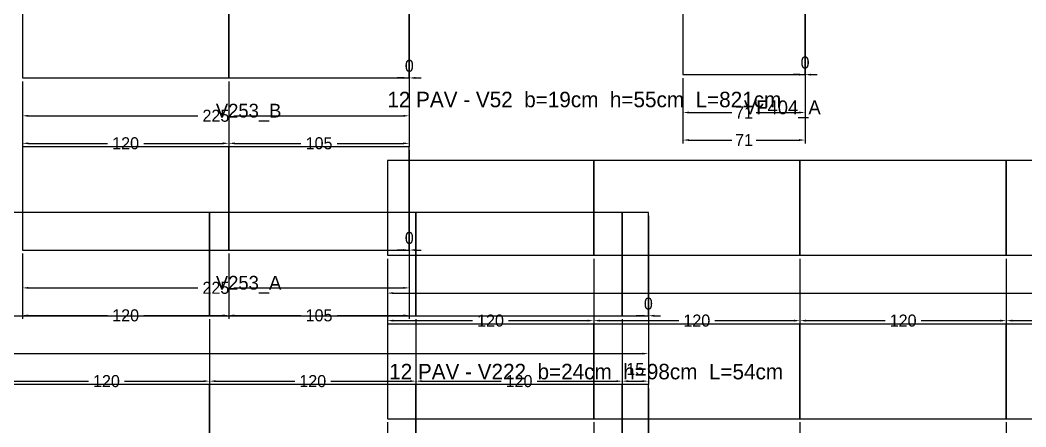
# Model space of a CAD drawing. Header units: metres. Extents: x 946 to 6411, y 1397 to 3666.
# Drawn here: x 2185 to 2770, y 2784 to 3020 of the extents above; entities that cross this region are included whole.
import ezdxf

# ---------------------------------------------------------------- set-up
doc = ezdxf.new("R2010")
doc.units = ezdxf.units.M
doc.layers.add('COTA', color=3, linetype='Continuous')
doc.dimstyles.new('COTA_VIG', dxfattribs={"dimtxt": 7, "dimasz": 3.5, "dimexe": 2, "dimexo": 2, "dimgap": 1.5, "dimtad": 1, "dimdec": 1, "dimcen": 2.5, "dimclrd": 3, "dimclre": 3, "dimclrt": 3, "dimazin": 3, "dimtfac": 1, "dimtmove": 0, "dimatfit": 3})

# ---------------------------------------------------------------- blocks, each defined once
blk = doc.blocks.new('_CLOSEDFILLED')
at = {"color": 0, "linetype": 'BYBLOCK'}
blk.add_solid([(-1, 0.16), (0, 0), (-1, -0.16)], dxfattribs=at)
blk = doc.blocks.new('*D373')
at = {"color": 3}
for p, q in [((2398.86, 2786.27), (2398.86, 2764.27)), ((3219.86, 2786.27), (3219.86, 2764.27)), ((2402.36, 2766.27), (2798.86, 2766.27)), ((2819.86, 2766.27), (3216.36, 2766.27))]:
    blk.add_line(p, q, dxfattribs=at)
at = {"layer": 'Defpoints'}
for p in [(2398.86, 2788.27), (3219.86, 2788.27), (2398.86, 2766.27)]:
    blk.add_point(p, dxfattribs=at)
at = {"layer": 'COTA', "color": 3, "xscale": 3.5, "yscale": 3.5, "rotation": 180}
blk.add_blockref('_CLOSEDFILLED', (2398.86, 2766.27), dxfattribs=at)
at = {"layer": 'COTA', "color": 3, "xscale": 3.5, "yscale": 3.5}
blk.add_blockref('_CLOSEDFILLED', (3219.86, 2766.27), dxfattribs=at)
at = {"layer": 'COTA', "color": 3, "insert": (2809.36, 2766.27), "char_height": 7, "attachment_point": 5}
blk.add_mtext('821', dxfattribs=at)
blk = doc.blocks.new('*D374')
at = {"color": 3}
for p, q in [((2398.86, 2786.27), (2398.86, 2748.27)), ((2518.86, 2786.27), (2518.86, 2748.27)), ((2402.36, 2750.27), (2448.36, 2750.27)), ((2469.36, 2750.27), (2515.36, 2750.27))]:
    blk.add_line(p, q, dxfattribs=at)
at = {"layer": 'Defpoints'}
for p in [(2398.86, 2788.27), (2518.86, 2788.27), (2398.86, 2750.27)]:
    blk.add_point(p, dxfattribs=at)
at = {"layer": 'COTA', "color": 3, "xscale": 3.5, "yscale": 3.5, "rotation": 180}
blk.add_blockref('_CLOSEDFILLED', (2398.86, 2750.27), dxfattribs=at)
at = {"layer": 'COTA', "color": 3, "xscale": 3.5, "yscale": 3.5}
blk.add_blockref('_CLOSEDFILLED', (2518.86, 2750.27), dxfattribs=at)
at = {"layer": 'COTA', "color": 3, "insert": (2458.86, 2750.27), "char_height": 7, "attachment_point": 5}
blk.add_mtext('120', dxfattribs=at)
blk = doc.blocks.new('*D375')
at = {"color": 3}
for p, q in [((2518.86, 2786.27), (2518.86, 2748.27)), ((2638.86, 2786.27), (2638.86, 2748.27)), ((2522.36, 2750.27), (2568.36, 2750.27)), ((2589.36, 2750.27), (2635.36, 2750.27))]:
    blk.add_line(p, q, dxfattribs=at)
at = {"layer": 'Defpoints'}
for p in [(2518.86, 2788.27), (2638.86, 2788.27), (2518.86, 2750.27)]:
    blk.add_point(p, dxfattribs=at)
at = {"layer": 'COTA', "color": 3, "xscale": 3.5, "yscale": 3.5, "rotation": 180}
blk.add_blockref('_CLOSEDFILLED', (2518.86, 2750.27), dxfattribs=at)
at = {"layer": 'COTA', "color": 3, "xscale": 3.5, "yscale": 3.5}
blk.add_blockref('_CLOSEDFILLED', (2638.86, 2750.27), dxfattribs=at)
at = {"layer": 'COTA', "color": 3, "insert": (2578.86, 2750.27), "char_height": 7, "attachment_point": 5}
blk.add_mtext('120', dxfattribs=at)
blk = doc.blocks.new('*D376')
at = {"color": 3}
for p, q in [((2638.86, 2786.27), (2638.86, 2748.27)), ((2758.86, 2786.27), (2758.86, 2748.27)), ((2642.36, 2750.27), (2688.36, 2750.27)), ((2709.36, 2750.27), (2755.36, 2750.27))]:
    blk.add_line(p, q, dxfattribs=at)
at = {"layer": 'Defpoints'}
for p in [(2638.86, 2788.27), (2758.86, 2788.27), (2638.86, 2750.27)]:
    blk.add_point(p, dxfattribs=at)
at = {"layer": 'COTA', "color": 3, "xscale": 3.5, "yscale": 3.5, "rotation": 180}
blk.add_blockref('_CLOSEDFILLED', (2638.86, 2750.27), dxfattribs=at)
at = {"layer": 'COTA', "color": 3, "xscale": 3.5, "yscale": 3.5}
blk.add_blockref('_CLOSEDFILLED', (2758.86, 2750.27), dxfattribs=at)
at = {"layer": 'COTA', "color": 3, "insert": (2698.86, 2750.27), "char_height": 7, "attachment_point": 5}
blk.add_mtext('120', dxfattribs=at)
blk = doc.blocks.new('*D377')
at = {"color": 3}
for p, q in [((2758.86, 2786.27), (2758.86, 2748.27)), ((2878.86, 2786.27), (2878.86, 2748.27)), ((2762.36, 2750.27), (2808.36, 2750.27)), ((2829.36, 2750.27), (2875.36, 2750.27))]:
    blk.add_line(p, q, dxfattribs=at)
at = {"layer": 'Defpoints'}
for p in [(2758.86, 2788.27), (2878.86, 2788.27), (2758.86, 2750.27)]:
    blk.add_point(p, dxfattribs=at)
at = {"layer": 'COTA', "color": 3, "xscale": 3.5, "yscale": 3.5, "rotation": 180}
blk.add_blockref('_CLOSEDFILLED', (2758.86, 2750.27), dxfattribs=at)
at = {"layer": 'COTA', "color": 3, "xscale": 3.5, "yscale": 3.5}
blk.add_blockref('_CLOSEDFILLED', (2878.86, 2750.27), dxfattribs=at)
at = {"layer": 'COTA', "color": 3, "insert": (2818.86, 2750.27), "char_height": 7, "attachment_point": 5}
blk.add_mtext('120', dxfattribs=at)
blk = doc.blocks.new('*D382')
at = {"color": 3}
for p, q in [((2398.86, 2881.27), (2398.86, 2859.27)), ((3219.86, 2881.27), (3219.86, 2859.27)), ((2402.36, 2861.27), (2798.86, 2861.27)), ((2819.86, 2861.27), (3216.36, 2861.27))]:
    blk.add_line(p, q, dxfattribs=at)
at = {"layer": 'Defpoints'}
for p in [(2398.86, 2883.27), (3219.86, 2883.27), (2398.86, 2861.27)]:
    blk.add_point(p, dxfattribs=at)
at = {"layer": 'COTA', "color": 3, "xscale": 3.5, "yscale": 3.5, "rotation": 180}
blk.add_blockref('_CLOSEDFILLED', (2398.86, 2861.27), dxfattribs=at)
at = {"layer": 'COTA', "color": 3, "xscale": 3.5, "yscale": 3.5}
blk.add_blockref('_CLOSEDFILLED', (3219.86, 2861.27), dxfattribs=at)
at = {"layer": 'COTA', "color": 3, "insert": (2809.36, 2861.27), "char_height": 7, "attachment_point": 5}
blk.add_mtext('821', dxfattribs=at)
blk = doc.blocks.new('*D383')
at = {"color": 3}
for p, q in [((2398.86, 2881.27), (2398.86, 2843.27)), ((2518.86, 2881.27), (2518.86, 2843.27)), ((2402.36, 2845.27), (2448.36, 2845.27)), ((2469.36, 2845.27), (2515.36, 2845.27))]:
    blk.add_line(p, q, dxfattribs=at)
at = {"layer": 'Defpoints'}
for p in [(2398.86, 2883.27), (2518.86, 2883.27), (2398.86, 2845.27)]:
    blk.add_point(p, dxfattribs=at)
at = {"layer": 'COTA', "color": 3, "xscale": 3.5, "yscale": 3.5, "rotation": 180}
blk.add_blockref('_CLOSEDFILLED', (2398.86, 2845.27), dxfattribs=at)
at = {"layer": 'COTA', "color": 3, "xscale": 3.5, "yscale": 3.5}
blk.add_blockref('_CLOSEDFILLED', (2518.86, 2845.27), dxfattribs=at)
at = {"layer": 'COTA', "color": 3, "insert": (2458.86, 2845.27), "char_height": 7, "attachment_point": 5}
blk.add_mtext('120', dxfattribs=at)
blk = doc.blocks.new('*D384')
at = {"color": 3}
for p, q in [((2518.86, 2881.27), (2518.86, 2843.27)), ((2638.86, 2881.27), (2638.86, 2843.27)), ((2522.36, 2845.27), (2568.36, 2845.27)), ((2589.36, 2845.27), (2635.36, 2845.27))]:
    blk.add_line(p, q, dxfattribs=at)
at = {"layer": 'Defpoints'}
for p in [(2518.86, 2883.27), (2638.86, 2883.27), (2518.86, 2845.27)]:
    blk.add_point(p, dxfattribs=at)
at = {"layer": 'COTA', "color": 3, "xscale": 3.5, "yscale": 3.5, "rotation": 180}
blk.add_blockref('_CLOSEDFILLED', (2518.86, 2845.27), dxfattribs=at)
at = {"layer": 'COTA', "color": 3, "xscale": 3.5, "yscale": 3.5}
blk.add_blockref('_CLOSEDFILLED', (2638.86, 2845.27), dxfattribs=at)
at = {"layer": 'COTA', "color": 3, "insert": (2578.86, 2845.27), "char_height": 7, "attachment_point": 5}
blk.add_mtext('120', dxfattribs=at)
blk = doc.blocks.new('*D385')
at = {"color": 3}
for p, q in [((2638.86, 2881.27), (2638.86, 2843.27)), ((2758.86, 2881.27), (2758.86, 2843.27)), ((2642.36, 2845.27), (2688.36, 2845.27)), ((2709.36, 2845.27), (2755.36, 2845.27))]:
    blk.add_line(p, q, dxfattribs=at)
at = {"layer": 'Defpoints'}
for p in [(2638.86, 2883.27), (2758.86, 2883.27), (2638.86, 2845.27)]:
    blk.add_point(p, dxfattribs=at)
at = {"layer": 'COTA', "color": 3, "xscale": 3.5, "yscale": 3.5, "rotation": 180}
blk.add_blockref('_CLOSEDFILLED', (2638.86, 2845.27), dxfattribs=at)
at = {"layer": 'COTA', "color": 3, "xscale": 3.5, "yscale": 3.5}
blk.add_blockref('_CLOSEDFILLED', (2758.86, 2845.27), dxfattribs=at)
at = {"layer": 'COTA', "color": 3, "insert": (2698.86, 2845.27), "char_height": 7, "attachment_point": 5}
blk.add_mtext('120', dxfattribs=at)
blk = doc.blocks.new('*D386')
at = {"color": 3}
for p, q in [((2758.86, 2881.27), (2758.86, 2843.27)), ((2878.86, 2881.27), (2878.86, 2843.27)), ((2762.36, 2845.27), (2808.36, 2845.27)), ((2829.36, 2845.27), (2875.36, 2845.27))]:
    blk.add_line(p, q, dxfattribs=at)
at = {"layer": 'Defpoints'}
for p in [(2758.86, 2883.27), (2878.86, 2883.27), (2758.86, 2845.27)]:
    blk.add_point(p, dxfattribs=at)
at = {"layer": 'COTA', "color": 3, "xscale": 3.5, "yscale": 3.5, "rotation": 180}
blk.add_blockref('_CLOSEDFILLED', (2758.86, 2845.27), dxfattribs=at)
at = {"layer": 'COTA', "color": 3, "xscale": 3.5, "yscale": 3.5}
blk.add_blockref('_CLOSEDFILLED', (2878.86, 2845.27), dxfattribs=at)
at = {"layer": 'COTA', "color": 3, "insert": (2818.86, 2845.27), "char_height": 7, "attachment_point": 5}
blk.add_mtext('120', dxfattribs=at)
blk = doc.blocks.new('*D1306')
at = {"color": 3}
for p, q in [((2186.62, 2884.3), (2186.62, 2862.3)), ((2411.62, 2884.3), (2411.62, 2862.3)), ((2190.12, 2864.3), (2288.62, 2864.3)), ((2309.62, 2864.3), (2408.12, 2864.3))]:
    blk.add_line(p, q, dxfattribs=at)
at = {"layer": 'Defpoints'}
for p in [(2186.62, 2886.3), (2411.62, 2886.3), (2186.62, 2864.3)]:
    blk.add_point(p, dxfattribs=at)
at = {"layer": 'COTA', "color": 3, "xscale": 3.5, "yscale": 3.5, "rotation": 180}
blk.add_blockref('_CLOSEDFILLED', (2186.62, 2864.3), dxfattribs=at)
at = {"layer": 'COTA', "color": 3, "xscale": 3.5, "yscale": 3.5}
blk.add_blockref('_CLOSEDFILLED', (2411.62, 2864.3), dxfattribs=at)
at = {"layer": 'COTA', "color": 3, "insert": (2299.12, 2864.3), "char_height": 7, "attachment_point": 5}
blk.add_mtext('225', dxfattribs=at)
blk = doc.blocks.new('*D1307')
at = {"color": 3}
for p, q in [((2186.62, 2884.3), (2186.62, 2846.3)), ((2306.62, 2884.3), (2306.62, 2846.3)), ((2190.12, 2848.3), (2236.12, 2848.3)), ((2257.12, 2848.3), (2303.12, 2848.3))]:
    blk.add_line(p, q, dxfattribs=at)
at = {"layer": 'Defpoints'}
for p in [(2186.62, 2886.3), (2306.62, 2886.3), (2186.62, 2848.3)]:
    blk.add_point(p, dxfattribs=at)
at = {"layer": 'COTA', "color": 3, "xscale": 3.5, "yscale": 3.5, "rotation": 180}
blk.add_blockref('_CLOSEDFILLED', (2186.62, 2848.3), dxfattribs=at)
at = {"layer": 'COTA', "color": 3, "xscale": 3.5, "yscale": 3.5}
blk.add_blockref('_CLOSEDFILLED', (2306.62, 2848.3), dxfattribs=at)
at = {"layer": 'COTA', "color": 3, "insert": (2246.62, 2848.3), "char_height": 7, "attachment_point": 5}
blk.add_mtext('120', dxfattribs=at)
blk = doc.blocks.new('*D1308')
at = {"color": 3}
for p, q in [((2306.62, 2884.3), (2306.62, 2846.3)), ((2411.62, 2884.3), (2411.62, 2846.3)), ((2310.12, 2848.3), (2348.62, 2848.3)), ((2369.62, 2848.3), (2408.12, 2848.3))]:
    blk.add_line(p, q, dxfattribs=at)
at = {"layer": 'Defpoints'}
for p in [(2306.62, 2886.3), (2411.62, 2886.3), (2306.62, 2848.3)]:
    blk.add_point(p, dxfattribs=at)
at = {"layer": 'COTA', "color": 3, "xscale": 3.5, "yscale": 3.5, "rotation": 180}
blk.add_blockref('_CLOSEDFILLED', (2306.62, 2848.3), dxfattribs=at)
at = {"layer": 'COTA', "color": 3, "xscale": 3.5, "yscale": 3.5}
blk.add_blockref('_CLOSEDFILLED', (2411.62, 2848.3), dxfattribs=at)
at = {"layer": 'COTA', "color": 3, "insert": (2359.12, 2848.3), "char_height": 7, "attachment_point": 5}
blk.add_mtext('105', dxfattribs=at)
blk = doc.blocks.new('*D1310')
at = {"color": 3}
for p, q in [((2186.62, 2984.3), (2186.62, 2962.3)), ((2411.62, 2984.3), (2411.62, 2962.3)), ((2190.12, 2964.3), (2288.62, 2964.3)), ((2309.62, 2964.3), (2408.12, 2964.3))]:
    blk.add_line(p, q, dxfattribs=at)
at = {"layer": 'Defpoints'}
for p in [(2186.62, 2986.3), (2411.62, 2986.3), (2186.62, 2964.3)]:
    blk.add_point(p, dxfattribs=at)
at = {"layer": 'COTA', "color": 3, "xscale": 3.5, "yscale": 3.5, "rotation": 180}
blk.add_blockref('_CLOSEDFILLED', (2186.62, 2964.3), dxfattribs=at)
at = {"layer": 'COTA', "color": 3, "xscale": 3.5, "yscale": 3.5}
blk.add_blockref('_CLOSEDFILLED', (2411.62, 2964.3), dxfattribs=at)
at = {"layer": 'COTA', "color": 3, "insert": (2299.12, 2964.3), "char_height": 7, "attachment_point": 5}
blk.add_mtext('225', dxfattribs=at)
blk = doc.blocks.new('*D1311')
at = {"color": 3}
for p, q in [((2186.62, 2984.3), (2186.62, 2946.3)), ((2306.62, 2984.3), (2306.62, 2946.3)), ((2190.12, 2948.3), (2236.12, 2948.3)), ((2257.12, 2948.3), (2303.12, 2948.3))]:
    blk.add_line(p, q, dxfattribs=at)
at = {"layer": 'Defpoints'}
for p in [(2186.62, 2986.3), (2306.62, 2986.3), (2186.62, 2948.3)]:
    blk.add_point(p, dxfattribs=at)
at = {"layer": 'COTA', "color": 3, "xscale": 3.5, "yscale": 3.5, "rotation": 180}
blk.add_blockref('_CLOSEDFILLED', (2186.62, 2948.3), dxfattribs=at)
at = {"layer": 'COTA', "color": 3, "xscale": 3.5, "yscale": 3.5}
blk.add_blockref('_CLOSEDFILLED', (2306.62, 2948.3), dxfattribs=at)
at = {"layer": 'COTA', "color": 3, "insert": (2246.62, 2948.3), "char_height": 7, "attachment_point": 5}
blk.add_mtext('120', dxfattribs=at)
blk = doc.blocks.new('*D1312')
at = {"color": 3}
for p, q in [((2306.62, 2984.3), (2306.62, 2946.3)), ((2411.62, 2984.3), (2411.62, 2946.3)), ((2310.12, 2948.3), (2348.62, 2948.3)), ((2369.62, 2948.3), (2408.12, 2948.3))]:
    blk.add_line(p, q, dxfattribs=at)
at = {"layer": 'Defpoints'}
for p in [(2306.62, 2986.3), (2411.62, 2986.3), (2306.62, 2948.3)]:
    blk.add_point(p, dxfattribs=at)
at = {"layer": 'COTA', "color": 3, "xscale": 3.5, "yscale": 3.5, "rotation": 180}
blk.add_blockref('_CLOSEDFILLED', (2306.62, 2948.3), dxfattribs=at)
at = {"layer": 'COTA', "color": 3, "xscale": 3.5, "yscale": 3.5}
blk.add_blockref('_CLOSEDFILLED', (2411.62, 2948.3), dxfattribs=at)
at = {"layer": 'COTA', "color": 3, "insert": (2359.12, 2948.3), "char_height": 7, "attachment_point": 5}
blk.add_mtext('105', dxfattribs=at)
blk = doc.blocks.new('*D1737')
at = {"color": 3}
for p, q in [((1695.46, 2846.11), (1695.46, 2824.11)), ((2550.66, 2846.11), (2550.66, 2824.11)), ((1698.96, 2826.11), (2112.56, 2826.11)), ((2133.56, 2826.11), (2547.16, 2826.11))]:
    blk.add_line(p, q, dxfattribs=at)
at = {"layer": 'Defpoints'}
for p in [(1695.46, 2848.11), (2550.66, 2848.11), (1695.46, 2826.11)]:
    blk.add_point(p, dxfattribs=at)
at = {"layer": 'COTA', "color": 3, "xscale": 3.5, "yscale": 3.5, "rotation": 180}
blk.add_blockref('_CLOSEDFILLED', (1695.46, 2826.11), dxfattribs=at)
at = {"layer": 'COTA', "color": 3, "xscale": 3.5, "yscale": 3.5}
blk.add_blockref('_CLOSEDFILLED', (2550.66, 2826.11), dxfattribs=at)
at = {"layer": 'COTA', "color": 3, "insert": (2123.06, 2826.11), "char_height": 7, "attachment_point": 5}
blk.add_mtext('855', dxfattribs=at)
blk = doc.blocks.new('*D1742')
at = {"color": 3}
for p, q in [((2175.46, 2846.11), (2175.46, 2808.11)), ((2295.46, 2846.11), (2295.46, 2808.11)), ((2178.96, 2810.11), (2224.96, 2810.11)), ((2245.96, 2810.11), (2291.96, 2810.11))]:
    blk.add_line(p, q, dxfattribs=at)
at = {"layer": 'Defpoints'}
for p in [(2175.46, 2848.11), (2295.46, 2848.11), (2175.46, 2810.11)]:
    blk.add_point(p, dxfattribs=at)
at = {"layer": 'COTA', "color": 3, "xscale": 3.5, "yscale": 3.5, "rotation": 180}
blk.add_blockref('_CLOSEDFILLED', (2175.46, 2810.11), dxfattribs=at)
at = {"layer": 'COTA', "color": 3, "xscale": 3.5, "yscale": 3.5}
blk.add_blockref('_CLOSEDFILLED', (2295.46, 2810.11), dxfattribs=at)
at = {"layer": 'COTA', "color": 3, "insert": (2235.46, 2810.11), "char_height": 7, "attachment_point": 5}
blk.add_mtext('120', dxfattribs=at)
blk = doc.blocks.new('*D1743')
at = {"color": 3}
for p, q in [((2295.46, 2846.11), (2295.46, 2808.11)), ((2415.46, 2846.11), (2415.46, 2808.11)), ((2298.96, 2810.11), (2344.96, 2810.11)), ((2365.96, 2810.11), (2411.96, 2810.11))]:
    blk.add_line(p, q, dxfattribs=at)
at = {"layer": 'Defpoints'}
for p in [(2295.46, 2848.11), (2415.46, 2848.11), (2295.46, 2810.11)]:
    blk.add_point(p, dxfattribs=at)
at = {"layer": 'COTA', "color": 3, "xscale": 3.5, "yscale": 3.5, "rotation": 180}
blk.add_blockref('_CLOSEDFILLED', (2295.46, 2810.11), dxfattribs=at)
at = {"layer": 'COTA', "color": 3, "xscale": 3.5, "yscale": 3.5}
blk.add_blockref('_CLOSEDFILLED', (2415.46, 2810.11), dxfattribs=at)
at = {"layer": 'COTA', "color": 3, "insert": (2355.46, 2810.11), "char_height": 7, "attachment_point": 5}
blk.add_mtext('120', dxfattribs=at)
blk = doc.blocks.new('*D1744')
at = {"color": 3}
for p, q in [((2415.46, 2846.11), (2415.46, 2808.11)), ((2535.46, 2846.11), (2535.46, 2808.11)), ((2418.96, 2810.11), (2464.96, 2810.11)), ((2485.96, 2810.11), (2531.96, 2810.11))]:
    blk.add_line(p, q, dxfattribs=at)
at = {"layer": 'Defpoints'}
for p in [(2415.46, 2848.11), (2535.46, 2848.11), (2415.46, 2810.11)]:
    blk.add_point(p, dxfattribs=at)
at = {"layer": 'COTA', "color": 3, "xscale": 3.5, "yscale": 3.5, "rotation": 180}
blk.add_blockref('_CLOSEDFILLED', (2415.46, 2810.11), dxfattribs=at)
at = {"layer": 'COTA', "color": 3, "xscale": 3.5, "yscale": 3.5}
blk.add_blockref('_CLOSEDFILLED', (2535.46, 2810.11), dxfattribs=at)
at = {"layer": 'COTA', "color": 3, "insert": (2475.46, 2810.11), "char_height": 7, "attachment_point": 5}
blk.add_mtext('120', dxfattribs=at)
blk = doc.blocks.new('*D1745')
at = {"color": 3}
for p, q in [((2535.46, 2846.11), (2535.46, 2808.11)), ((2550.66, 2846.11), (2550.66, 2808.11)), ((2538.96, 2810.11), (2547.16, 2810.11))]:
    blk.add_line(p, q, dxfattribs=at)
at = {"layer": 'Defpoints'}
for p in [(2535.46, 2848.11), (2550.66, 2848.11), (2535.46, 2810.11)]:
    blk.add_point(p, dxfattribs=at)
at = {"layer": 'COTA', "color": 3, "xscale": 3.5, "yscale": 3.5, "rotation": 180}
blk.add_blockref('_CLOSEDFILLED', (2535.46, 2810.11), dxfattribs=at)
at = {"layer": 'COTA', "color": 3, "xscale": 3.5, "yscale": 3.5}
blk.add_blockref('_CLOSEDFILLED', (2550.66, 2810.11), dxfattribs=at)
at = {"layer": 'COTA', "color": 3, "insert": (2543.06, 2817.11), "char_height": 7, "attachment_point": 5}
blk.add_mtext('15', dxfattribs=at)
blk = doc.blocks.new('*D1795')
at = {"color": 3}
for p, q in [((2570.81, 2986.21), (2570.81, 2964.21)), ((2641.81, 2986.21), (2641.81, 2964.21)), ((2574.31, 2966.21), (2599.31, 2966.21)), ((2613.31, 2966.21), (2638.31, 2966.21))]:
    blk.add_line(p, q, dxfattribs=at)
at = {"layer": 'Defpoints'}
for p in [(2570.81, 2988.21), (2641.81, 2988.21), (2570.81, 2966.21)]:
    blk.add_point(p, dxfattribs=at)
at = {"layer": 'COTA', "color": 3, "xscale": 3.5, "yscale": 3.5, "rotation": 180}
blk.add_blockref('_CLOSEDFILLED', (2570.81, 2966.21), dxfattribs=at)
at = {"layer": 'COTA', "color": 3, "xscale": 3.5, "yscale": 3.5}
blk.add_blockref('_CLOSEDFILLED', (2641.81, 2966.21), dxfattribs=at)
at = {"layer": 'COTA', "color": 3, "insert": (2606.31, 2966.21), "char_height": 7, "attachment_point": 5}
blk.add_mtext('71', dxfattribs=at)
blk = doc.blocks.new('*D1796')
at = {"color": 3}
for p, q in [((2570.81, 2986.21), (2570.81, 2948.21)), ((2641.81, 2986.21), (2641.81, 2948.21)), ((2574.31, 2950.21), (2599.31, 2950.21)), ((2613.31, 2950.21), (2638.31, 2950.21))]:
    blk.add_line(p, q, dxfattribs=at)
at = {"layer": 'Defpoints'}
for p in [(2570.81, 2988.21), (2641.81, 2988.21), (2570.81, 2950.21)]:
    blk.add_point(p, dxfattribs=at)
at = {"layer": 'COTA', "color": 3, "xscale": 3.5, "yscale": 3.5, "rotation": 180}
blk.add_blockref('_CLOSEDFILLED', (2570.81, 2950.21), dxfattribs=at)
at = {"layer": 'COTA', "color": 3, "xscale": 3.5, "yscale": 3.5}
blk.add_blockref('_CLOSEDFILLED', (2641.81, 2950.21), dxfattribs=at)
at = {"layer": 'COTA', "color": 3, "insert": (2606.31, 2950.21), "char_height": 7, "attachment_point": 5}
blk.add_mtext('71', dxfattribs=at)

msp = doc.modelspace()

# ---------------------------------------------------------------- linework, layer by layer
at = {"layer": 'Paineis'}
for points in [[(2186.62, 2986.3), (2306.62, 2986.3), (2306.62, 3046.3), (2186.62, 3046.3)], [(2306.62, 2986.3), (2411.62, 2986.3), (2411.62, 3046.3), (2306.62, 3046.3)], [(2570.81, 2988.21), (2641.81, 2988.21), (2641.81, 3043.21), (2570.81, 3043.21)], [(2186.62, 2886.3), (2306.62, 2886.3), (2306.62, 2946.3), (2186.62, 2946.3)], [(2306.62, 2886.3), (2411.62, 2886.3), (2411.62, 2946.3), (2306.62, 2946.3)], [(2398.86, 2883.27), (2518.86, 2883.27), (2518.86, 2938.27), (2398.86, 2938.27)], [(2518.86, 2883.27), (2638.86, 2883.27), (2638.86, 2938.27), (2518.86, 2938.27)], [(2638.86, 2883.27), (2758.86, 2883.27), (2758.86, 2938.27), (2638.86, 2938.27)], [(2758.86, 2883.27), (2878.86, 2883.27), (2878.86, 2938.27), (2758.86, 2938.27)], [(2175.46, 2848.11), (2295.46, 2848.11), (2295.46, 2908.11), (2175.46, 2908.11)], [(2295.46, 2848.11), (2415.46, 2848.11), (2415.46, 2908.11), (2295.46, 2908.11)], [(2415.46, 2848.11), (2535.46, 2848.11), (2535.46, 2908.11), (2415.46, 2908.11)], [(2535.46, 2848.11), (2550.66, 2848.11), (2550.66, 2908.11), (2535.46, 2908.11)], [(2398.86, 2788.27), (2518.86, 2788.27), (2518.86, 2843.27), (2398.86, 2843.27)], [(2518.86, 2788.27), (2638.86, 2788.27), (2638.86, 2843.27), (2518.86, 2843.27)], [(2638.86, 2788.27), (2758.86, 2788.27), (2758.86, 2843.27), (2638.86, 2843.27)], [(2758.86, 2788.27), (2878.86, 2788.27), (2878.86, 2843.27), (2758.86, 2843.27)], [(2175.46, 2748.11), (2295.46, 2748.11), (2295.46, 2808.11), (2175.46, 2808.11)], [(2295.46, 2748.11), (2415.46, 2748.11), (2415.46, 2808.11), (2295.46, 2808.11)], [(2415.46, 2748.11), (2535.46, 2748.11), (2535.46, 2808.11), (2415.46, 2808.11)], [(2535.46, 2748.11), (2550.66, 2748.11), (2550.66, 2808.11), (2535.46, 2808.11)]]:
    msp.add_lwpolyline(points, close=True, dxfattribs=at)

# ---------------------------------------------------------------- texts
at = {"layer": 'NOMENCLATURA', "char_height": 9, "attachment_point": 1}
for s, insert in [('12 PAV - V52  b=19cm  h=55cm  L=821cm', (2398.86, 2978.27)), ('12 PAV - V222  b=24cm  h=98cm  L=54cm', (2399.92, 2820.17))]:
    msp.add_mtext(s, dxfattribs=dict(at, insert=insert))
at = {"layer": 'Texto Secao', "char_height": 8, "attachment_point": 1}
for s, insert in [('VF404_A', (2606.31, 2973.21)), ('V253_B', (2299.12, 2971.3)), ('V253_A', (2299.12, 2871.3))]:
    msp.add_mtext(s, dxfattribs=dict(at, insert=insert))

# ---------------------------------------------------------------- dimensions: what is measured, and where the dimension line sits
at = {"layer": 'COTA'}
for base, p1, p2 in [((2411.62, 2986.3), (2411.62, 2986.3), (2411.62, 3046.3)), ((2641.81, 2988.21), (2641.81, 2988.21), (2641.81, 3043.21)), ((2411.62, 2886.3), (2411.62, 2886.3), (2411.62, 2946.3)), ((2550.66, 2848.11), (2550.66, 2848.11), (2550.66, 2908.11)), ((2550.66, 2748.11), (2550.66, 2748.11), (2550.66, 2808.11))]:
    msp.add_linear_dim(base=base, p1=p1, p2=p2, dimstyle='COTA_VIG', dxfattribs=at).render()
for base, p1, p2, picture, middle in [((2186.62, 2964.3), (2186.62, 2986.3), (2411.62, 2986.3), '*D1310', (2299.12, 2964.3)), ((2186.62, 2948.3), (2186.62, 2986.3), (2306.62, 2986.3), '*D1311', (2246.62, 2948.3)), ((2306.62, 2948.3), (2306.62, 2986.3), (2411.62, 2986.3), '*D1312', (2359.12, 2948.3)), ((2570.81, 2966.21), (2570.81, 2988.21), (2641.81, 2988.21), '*D1795', (2606.31, 2966.21)), ((2570.81, 2950.21), (2570.81, 2988.21), (2641.81, 2988.21), '*D1796', (2606.31, 2950.21)), ((2186.62, 2864.3), (2186.62, 2886.3), (2411.62, 2886.3), '*D1306', (2299.12, 2864.3)), ((2186.62, 2848.3), (2186.62, 2886.3), (2306.62, 2886.3), '*D1307', (2246.62, 2848.3)), ((2306.62, 2848.3), (2306.62, 2886.3), (2411.62, 2886.3), '*D1308', (2359.12, 2848.3)), ((2398.86, 2861.27), (2398.86, 2883.27), (3219.86, 2883.27), '*D382', (2809.36, 2861.27)), ((2398.86, 2845.27), (2398.86, 2883.27), (2518.86, 2883.27), '*D383', (2458.86, 2845.27)), ((2518.86, 2845.27), (2518.86, 2883.27), (2638.86, 2883.27), '*D384', (2578.86, 2845.27)), ((2638.86, 2845.27), (2638.86, 2883.27), (2758.86, 2883.27), '*D385', (2698.86, 2845.27)), ((2758.86, 2845.27), (2758.86, 2883.27), (2878.86, 2883.27), '*D386', (2818.86, 2845.27)), ((1695.46, 2826.11), (1695.46, 2848.11), (2550.66, 2848.11), '*D1737', (2123.06, 2826.11)), ((2175.46, 2810.11), (2175.46, 2848.11), (2295.46, 2848.11), '*D1742', (2235.46, 2810.11)), ((2295.46, 2810.11), (2295.46, 2848.11), (2415.46, 2848.11), '*D1743', (2355.46, 2810.11)), ((2415.46, 2810.11), (2415.46, 2848.11), (2535.46, 2848.11), '*D1744', (2475.46, 2810.11)), ((2535.46, 2810.11), (2535.46, 2848.11), (2550.66, 2848.11), '*D1745', (2543.06, 2817.11)), ((2398.86, 2766.27), (2398.86, 2788.27), (3219.86, 2788.27), '*D373', (2809.36, 2766.27)), ((2398.86, 2750.27), (2398.86, 2788.27), (2518.86, 2788.27), '*D374', (2458.86, 2750.27)), ((2518.86, 2750.27), (2518.86, 2788.27), (2638.86, 2788.27), '*D375', (2578.86, 2750.27)), ((2638.86, 2750.27), (2638.86, 2788.27), (2758.86, 2788.27), '*D376', (2698.86, 2750.27)), ((2758.86, 2750.27), (2758.86, 2788.27), (2878.86, 2788.27), '*D377', (2818.86, 2750.27))]:
    dim = msp.add_linear_dim(base=base, p1=p1, p2=p2, dimstyle='COTA_VIG', dxfattribs=at)
    dim.commit()
    dim.dimension.update_dxf_attribs({"geometry": picture, "text_midpoint": middle})

doc.saveas('drawing.dxf')
